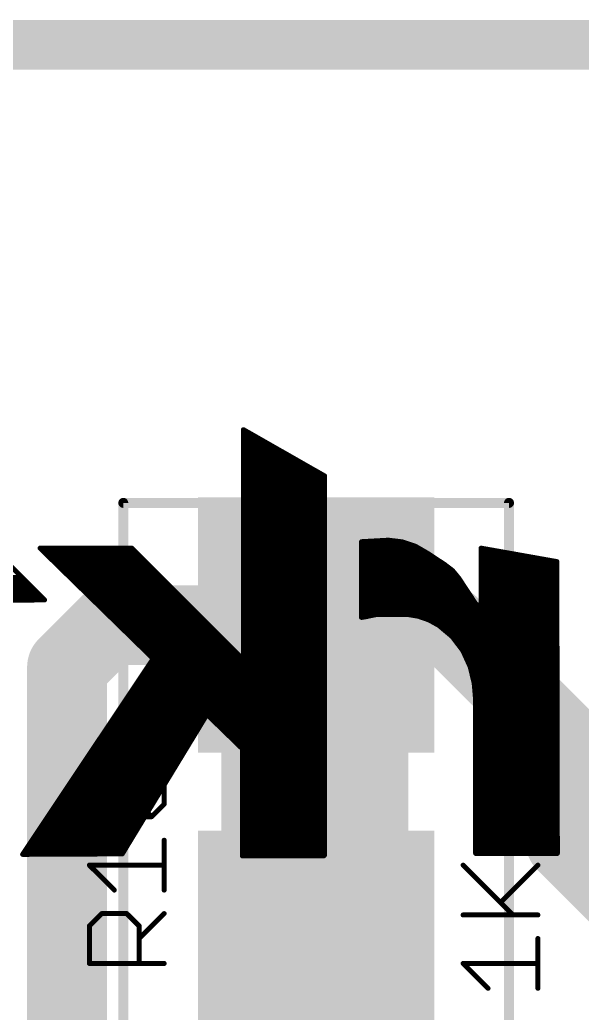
# Model space of a CAD drawing. Extents: x -19 to 88, y -11 to 23.
# Drawn here: x 12.46 to 15.33, y 17.92 to 22.99 of the extents above; entities that cross this region are included whole.
import ezdxf

# ---------------------------------------------------------------- set-up
doc = ezdxf.new("R2010")
doc.units = 0
for name, color, linetype in [('1', 12, 'CONTINUOUS'), ('16', 132, 'CONTINUOUS'), ('20', 53, 'CONTINUOUS'), ('21', 53, 'CONTINUOUS'), ('22', 53, 'CONTINUOUS'), ('23', 53, 'CONTINUOUS'), ('25', 253, 'CONTINUOUS'), ('27', 253, 'CONTINUOUS'), ('29', 253, 'CONTINUOUS'), ('31', 253, 'CONTINUOUS'), ('35', 253, 'CONTINUOUS'), ('39', 12, 'CONTINUOUS'), ('51', 53, 'CONTINUOUS')]:
    doc.layers.add(name, color=color, linetype=linetype)

# ---------------------------------------------------------------- blocks, each defined once
blk = doc.blocks.new('RECT')
blk.add_solid([(-0.5, -0.5), (0.5, -0.5), (-0.5, 0.5), (0.5, 0.5)])

msp = doc.modelspace()

# ---------------------------------------------------------------- linework, layer by layer
at = {"layer": '1'}
for points, const_width in [([(0, 22.86), (43.18, 22.86)], 0.254), ([(12.915, 19.9), (12.7, 19.685)], 0.4064), ([(13.97, 19.9), (12.915, 19.9)], 0.4064), ([(13.97, 19.9), (14.644, 19.9)], 0.4064), ([(14.644, 19.9), (15.24, 19.304)], 0.4064), ([(12.7, 16.51), (12.7, 19.685)], 0.4064), ([(15.24, 19.304), (15.24, 18.796)], 0.4064), ([(15.24, 18.796), (15.836, 18.2)], 0.4064), ([(13.97, 18.2), (13.97, 17.145)], 0.4064)]:
    msp.add_lwpolyline(points, dxfattribs=dict(at, const_width=const_width))
at = {"layer": '1', "const_width": 0.2032}
for points in [[(12.915, 20.0016, 1), (12.915, 19.7984)], [(12.9868, 19.8282, 1), (12.8432, 19.9718)], [(13.97, 20.0016, 1), (13.97, 19.7984)], [(13.97, 19.7984, 1), (13.97, 20.0016)], [(14.7158, 19.9718, 1), (14.5722, 19.8282)], [(14.644, 19.7984, 1), (14.644, 20.0016)], [(12.8016, 19.685, 1), (12.5984, 19.685)], [(12.6282, 19.7568, 1), (12.7718, 19.6132)], [(15.3416, 19.304, 1), (15.1384, 19.304)], [(15.1682, 19.2322, 1), (15.3118, 19.3758)], [(15.3118, 18.8678, 1), (15.1682, 18.7242)], [(15.1384, 18.796, 1), (15.3416, 18.796)], [(14.0716, 18.2, 1), (13.8684, 18.2)]]:
    msp.add_lwpolyline(points, format="xyb", dxfattribs=at)
at = {"layer": '16', "const_width": 0.254}
msp.add_lwpolyline([(0, 22.86), (43.18, 22.86)], dxfattribs=at)
at = {"layer": '20', "const_width": 0.2032}
msp.add_lwpolyline([(43.18, 22.86), (0, 22.86)], dxfattribs=at)
at = {"layer": '22', "const_width": 0.0254}
for points in [[(14.0132, 20.6604), (13.5992, 20.8966)], [(13.5992, 20.8966), (13.5992, 19.7231)], [(13.5992, 20.8788), (13.6304, 20.8788)], [(13.5992, 20.8534), (13.6749, 20.8534)], [(13.5992, 20.828), (13.7194, 20.828)], [(13.5992, 20.8026), (13.764, 20.8026)], [(13.5992, 20.7772), (13.8085, 20.7772)], [(13.5992, 20.7518), (13.853, 20.7518)], [(13.5992, 20.7264), (13.8975, 20.7264)], [(13.5992, 20.701), (13.942, 20.701)], [(13.5992, 20.6756), (13.9866, 20.6756)], [(14.0132, 18.7274), (14.0132, 20.6604)], [(13.5992, 20.6502), (14.0132, 20.6502)], [(13.5992, 20.6248), (14.0132, 20.6248)], [(13.5992, 20.5994), (14.0132, 20.5994)], [(13.5992, 20.574), (14.0132, 20.574)], [(13.5992, 20.5486), (14.0132, 20.5486)], [(13.5992, 20.5232), (14.0132, 20.5232)], [(13.5992, 20.4978), (14.0132, 20.4978)], [(13.5992, 20.4724), (14.0132, 20.4724)], [(13.5992, 20.447), (14.0132, 20.447)], [(13.5992, 20.4216), (14.0132, 20.4216)], [(13.5992, 20.3962), (14.0132, 20.3962)], [(13.5992, 20.3708), (14.0132, 20.3708)], [(13.5992, 20.3454), (14.0132, 20.3454)], [(13.5992, 20.32), (14.0132, 20.32)], [(14.3383, 20.3327), (14.2011, 20.3251)], [(14.2011, 20.3251), (14.2011, 19.939)], [(14.2011, 20.32), (14.4212, 20.32)], [(14.4084, 20.3243), (14.3383, 20.3327)], [(14.4753, 20.302), (14.4084, 20.3243)], [(12.5857, 20.0279), (12.319, 20.2946)], [(13.0302, 20.2921), (12.5628, 20.2921)], [(12.5628, 20.2921), (13.1394, 19.7282)], [(12.5862, 20.2692), (13.0531, 20.2692)], [(13.5992, 19.7231), (13.0302, 20.2921)], [(13.5992, 20.2946), (14.0132, 20.2946)], [(13.5992, 20.2692), (14.0132, 20.2692)], [(14.2011, 20.2946), (14.4881, 20.2946)], [(14.2011, 20.2692), (14.5321, 20.2692)], [(14.5364, 20.2667), (14.4753, 20.302)], [(14.6253, 20.2082), (14.5364, 20.2667)], [(15.1968, 20.2235), (14.8107, 20.2921)], [(14.8107, 20.2921), (14.8107, 20.005)], [(14.8107, 20.2692), (14.9396, 20.2692)], [(12.6122, 20.2438), (13.0785, 20.2438)], [(12.6382, 20.2184), (13.1039, 20.2184)], [(13.5992, 20.2438), (14.0132, 20.2438)], [(13.5992, 20.2184), (14.0132, 20.2184)], [(14.2011, 20.2438), (14.5712, 20.2438)], [(14.2011, 20.2184), (14.6098, 20.2184)], [(14.6648, 20.178), (14.6253, 20.2082)], [(14.8107, 20.2438), (15.0825, 20.2438)], [(14.8107, 20.2184), (15.1968, 20.2184)], [(15.1994, 18.735), (15.1968, 20.2235)], [(12.6641, 20.193), (13.1293, 20.193)], [(12.6901, 20.1676), (13.1547, 20.1676)], [(13.5992, 20.193), (14.0132, 20.193)], [(13.5992, 20.1676), (14.0132, 20.1676)], [(14.2011, 20.193), (14.6452, 20.193)], [(14.2011, 20.1676), (14.6733, 20.1676)], [(14.6964, 20.1397), (14.6648, 20.178)], [(14.8107, 20.193), (15.1969, 20.193)], [(14.8107, 20.1676), (15.1969, 20.1676)], [(11.4706, 20.1422), (12.4714, 20.1422)], [(11.4706, 20.1168), (12.4968, 20.1168)], [(12.7161, 20.1422), (13.1801, 20.1422)], [(12.742, 20.1168), (13.2055, 20.1168)], [(13.5992, 20.1422), (14.0132, 20.1422)], [(13.5992, 20.1168), (14.0132, 20.1168)], [(14.2011, 20.1422), (14.6943, 20.1422)], [(14.2011, 20.1168), (14.7115, 20.1168)], [(14.765, 20.0355), (14.6964, 20.1397)], [(14.8107, 20.1422), (15.1969, 20.1422)], [(14.8107, 20.1168), (15.197, 20.1168)], [(11.4706, 20.0914), (12.5222, 20.0914)], [(11.4706, 20.066), (12.5476, 20.066)], [(12.768, 20.0914), (13.2309, 20.0914)], [(12.794, 20.066), (13.2563, 20.066)], [(13.5992, 20.0914), (14.0132, 20.0914)], [(13.5992, 20.066), (14.0132, 20.066)], [(14.2011, 20.0914), (14.7282, 20.0914)], [(14.2011, 20.066), (14.7449, 20.066)], [(14.8107, 20.0914), (15.197, 20.0914)], [(14.8107, 20.066), (15.1971, 20.066)], [(11.4706, 20.0406), (12.573, 20.0406)], [(12.1869, 20.0254), (12.5857, 20.0279)], [(12.82, 20.0406), (13.2817, 20.0406)], [(12.8459, 20.0152), (13.3071, 20.0152)], [(13.5992, 20.0406), (14.0132, 20.0406)], [(13.5992, 20.0152), (14.0132, 20.0152)], [(14.2011, 20.0406), (14.7616, 20.0406)], [(14.2011, 20.0152), (14.7785, 20.0152)], [(14.7853, 20.005), (14.765, 20.0355)], [(14.8006, 20), (14.7853, 20.005)], [(14.8107, 20.005), (14.8006, 20)], [(14.8107, 20.0406), (15.1971, 20.0406)], [(14.8107, 20.0152), (15.1972, 20.0152)], [(12.8719, 19.9898), (13.3325, 19.9898)], [(12.8979, 19.9644), (13.3579, 19.9644)], [(13.5992, 19.9898), (14.0132, 19.9898)], [(13.5992, 19.9644), (14.0132, 19.9644)], [(14.2011, 19.9898), (15.1972, 19.9898)], [(14.2011, 19.9644), (15.1973, 19.9644)], [(14.2189, 19.9415), (14.2799, 19.9542)], [(14.2799, 19.9542), (14.4348, 19.9542)], [(14.4348, 19.9542), (14.491, 19.9447)], [(12.9238, 19.939), (13.3833, 19.939)], [(12.9498, 19.9136), (13.4087, 19.9136)], [(13.5992, 19.939), (14.0132, 19.939)], [(13.5992, 19.9136), (14.0132, 19.9136)], [(14.2011, 19.939), (14.2037, 19.939)], [(14.2011, 19.939), (14.2037, 19.939)], [(14.2037, 19.939), (14.2189, 19.9415)], [(14.491, 19.9447), (14.5449, 19.9259)], [(14.5073, 19.939), (15.1973, 19.939)], [(14.5449, 19.9259), (14.5948, 19.8984)], [(14.5672, 19.9136), (15.1973, 19.9136)], [(12.9758, 19.8882), (13.4341, 19.8882)], [(13.0018, 19.8628), (13.4595, 19.8628)], [(13.5992, 19.8882), (14.0132, 19.8882)], [(13.5992, 19.8628), (14.0132, 19.8628)], [(14.5948, 19.8984), (14.6635, 19.8407)], [(14.6069, 19.8882), (15.1974, 19.8882)], [(14.6372, 19.8628), (15.1974, 19.8628)], [(13.0277, 19.8374), (13.4849, 19.8374)], [(13.0537, 19.812), (13.5103, 19.812)], [(13.5992, 19.8374), (14.0132, 19.8374)], [(13.5992, 19.812), (14.0132, 19.812)], [(14.6635, 19.8407), (14.7178, 19.7692)], [(14.666, 19.8374), (15.1975, 19.8374)], [(14.6853, 19.812), (15.1975, 19.812)], [(13.0797, 19.7866), (13.5357, 19.7866)], [(13.1057, 19.7612), (13.5611, 19.7612)], [(13.5992, 19.7866), (14.0132, 19.7866)], [(13.5992, 19.7612), (14.0132, 19.7612)], [(14.7045, 19.7866), (15.1976, 19.7866)], [(14.7178, 19.7692), (14.7549, 19.6875)], [(14.7214, 19.7612), (15.1976, 19.7612)], [(13.1394, 19.7282), (12.4739, 18.73)], [(13.1275, 19.7104), (14.0132, 19.7104)], [(13.1316, 19.7358), (13.5865, 19.7358)], [(13.5992, 19.7358), (14.0132, 19.7358)], [(14.7329, 19.7358), (15.1977, 19.7358)], [(14.7445, 19.7104), (15.1977, 19.7104)], [(13.0937, 19.6596), (14.0132, 19.6596)], [(13.1106, 19.685), (14.0132, 19.685)], [(14.7549, 19.6875), (14.7754, 19.6035)], [(14.7555, 19.685), (15.1977, 19.685)], [(14.7617, 19.6596), (15.1978, 19.6596)], [(13.0598, 19.6088), (14.0132, 19.6088)], [(13.0767, 19.6342), (14.0132, 19.6342)], [(14.7679, 19.6342), (15.1978, 19.6342)], [(14.7741, 19.6088), (15.1979, 19.6088)], [(14.7754, 19.6035), (14.7828, 19.5174)], [(13.0259, 19.558), (14.0132, 19.558)], [(13.0429, 19.5834), (14.0132, 19.5834)], [(14.7771, 19.5834), (15.1979, 19.5834)], [(14.7793, 19.558), (15.198, 19.558)], [(12.9921, 19.5072), (14.0132, 19.5072)], [(13.009, 19.5326), (14.0132, 19.5326)], [(14.7815, 19.5326), (15.198, 19.5326)], [(14.7828, 19.5174), (14.7828, 18.735)], [(14.7828, 19.5072), (15.1981, 19.5072)], [(12.9582, 19.4564), (14.0132, 19.4564)], [(12.9751, 19.4818), (14.0132, 19.4818)], [(14.7828, 19.4818), (15.1981, 19.4818)], [(14.7828, 19.4564), (15.1981, 19.4564)], [(12.9243, 19.4056), (13.3902, 19.4056)], [(12.9413, 19.431), (13.4056, 19.431)], [(12.9819, 18.7325), (13.4087, 19.4361)], [(13.4087, 19.4361), (13.4137, 19.4437)], [(13.4137, 19.4437), (13.5941, 19.2684)], [(13.4268, 19.431), (14.0132, 19.431)], [(13.4529, 19.4056), (14.0132, 19.4056)], [(14.7828, 19.431), (15.1982, 19.431)], [(14.7828, 19.4056), (15.1982, 19.4056)], [(12.8905, 19.3548), (13.3594, 19.3548)], [(12.9074, 19.3802), (13.3748, 19.3802)], [(13.479, 19.3802), (14.0132, 19.3802)], [(13.5052, 19.3548), (14.0132, 19.3548)], [(14.7828, 19.3802), (15.1983, 19.3802)], [(14.7828, 19.3548), (15.1983, 19.3548)], [(12.8566, 19.304), (13.3286, 19.304)], [(12.8735, 19.3294), (13.344, 19.3294)], [(13.5313, 19.3294), (14.0132, 19.3294)], [(13.5575, 19.304), (14.0132, 19.304)], [(14.7828, 19.3294), (15.1984, 19.3294)], [(14.7828, 19.304), (15.1984, 19.304)], [(12.8227, 19.2532), (13.2978, 19.2532)], [(12.8397, 19.2786), (13.3132, 19.2786)], [(13.5836, 19.2786), (14.0132, 19.2786)], [(13.5941, 19.2684), (13.5941, 18.7223)], [(13.5941, 19.2532), (14.0132, 19.2532)], [(14.7828, 19.2786), (15.1985, 19.2786)], [(14.7828, 19.2532), (15.1985, 19.2532)], [(12.7889, 19.2024), (13.2669, 19.2024)], [(12.8058, 19.2278), (13.2823, 19.2278)], [(13.5941, 19.2278), (14.0132, 19.2278)], [(13.5941, 19.2024), (14.0132, 19.2024)], [(14.7828, 19.2278), (15.1985, 19.2278)], [(14.7828, 19.2024), (15.1986, 19.2024)], [(12.755, 19.1516), (13.2361, 19.1516)], [(12.7719, 19.177), (13.2515, 19.177)], [(13.5941, 19.177), (14.0132, 19.177)], [(13.5941, 19.1516), (14.0132, 19.1516)], [(14.7828, 19.177), (15.1986, 19.177)], [(14.7828, 19.1516), (15.1987, 19.1516)], [(12.7211, 19.1008), (13.2053, 19.1008)], [(12.738, 19.1262), (13.2207, 19.1262)], [(13.5941, 19.1262), (14.0132, 19.1262)], [(13.5941, 19.1008), (14.0132, 19.1008)], [(14.7828, 19.1262), (15.1987, 19.1262)], [(14.7828, 19.1008), (15.1988, 19.1008)], [(12.6872, 19.05), (13.1745, 19.05)], [(12.7042, 19.0754), (13.1899, 19.0754)], [(13.5941, 19.0754), (14.0132, 19.0754)], [(13.5941, 19.05), (14.0132, 19.05)], [(14.7828, 19.0754), (15.1988, 19.0754)], [(14.7828, 19.05), (15.1989, 19.05)], [(12.6534, 18.9992), (13.1437, 18.9992)], [(12.6703, 19.0246), (13.1591, 19.0246)], [(13.5941, 19.0246), (14.0132, 19.0246)], [(13.5941, 18.9992), (14.0132, 18.9992)], [(14.7828, 19.0246), (15.1989, 19.0246)], [(14.7828, 18.9992), (15.1989, 18.9992)], [(12.6195, 18.9484), (13.1129, 18.9484)], [(12.6364, 18.9738), (13.1283, 18.9738)], [(13.5941, 18.9738), (14.0132, 18.9738)], [(13.5941, 18.9484), (14.0132, 18.9484)], [(14.7828, 18.9738), (15.199, 18.9738)], [(14.7828, 18.9484), (15.199, 18.9484)], [(12.5856, 18.8976), (13.082, 18.8976)], [(12.6026, 18.923), (13.0975, 18.923)], [(13.5941, 18.923), (14.0132, 18.923)], [(13.5941, 18.8976), (14.0132, 18.8976)], [(14.7828, 18.923), (15.1991, 18.923)], [(14.7828, 18.8976), (15.1991, 18.8976)], [(12.5518, 18.8468), (13.0512, 18.8468)], [(12.5687, 18.8722), (13.0666, 18.8722)], [(13.5941, 18.8722), (14.0132, 18.8722)], [(13.5941, 18.8468), (14.0132, 18.8468)], [(14.7828, 18.8722), (15.1992, 18.8722)], [(14.7828, 18.8468), (15.1992, 18.8468)], [(12.5179, 18.796), (13.0204, 18.796)], [(12.5348, 18.8214), (13.0358, 18.8214)], [(13.5941, 18.8214), (14.0132, 18.8214)], [(13.5941, 18.796), (14.0132, 18.796)], [(14.7828, 18.8214), (15.1993, 18.8214)], [(14.7828, 18.796), (15.1993, 18.796)], [(12.484, 18.7452), (12.9896, 18.7452)], [(12.501, 18.7706), (13.005, 18.7706)], [(13.5941, 18.7706), (14.0132, 18.7706)], [(13.5941, 18.7452), (14.0132, 18.7452)], [(14.7828, 18.7706), (15.1993, 18.7706)], [(14.7828, 18.7452), (15.1994, 18.7452)], [(14.7828, 18.735), (15.1994, 18.735)], [(12.4739, 18.73), (12.9819, 18.7325)], [(13.5941, 18.7223), (14.0081, 18.7223)], [(14.0081, 18.7223), (14.0132, 18.7274)]]:
    msp.add_lwpolyline(points, dxfattribs=at)
at = {"layer": '22', "const_width": 0.0127}
for points in [[(13.6023, 20.9021, 1), (13.5961, 20.8911)], [(13.5992, 20.8852, 1), (13.5992, 20.8725)], [(13.6056, 20.8966, 1), (13.5929, 20.8966)], [(13.6304, 20.8725, 1), (13.6304, 20.8852)], [(13.5992, 20.8598, 1), (13.5992, 20.847)], [(13.5992, 20.8344, 1), (13.5992, 20.8216)], [(13.6749, 20.847, 1), (13.6749, 20.8598)], [(13.7194, 20.8216, 1), (13.7194, 20.8344)], [(13.5992, 20.809, 1), (13.5992, 20.7963)], [(13.5992, 20.7836, 1), (13.5992, 20.7708)], [(13.764, 20.7963, 1), (13.764, 20.809)], [(13.8085, 20.7708, 1), (13.8085, 20.7836)], [(13.5992, 20.7582, 1), (13.5992, 20.7454)], [(13.5992, 20.7328, 1), (13.5992, 20.7201)], [(13.853, 20.7454, 1), (13.853, 20.7582)], [(13.8975, 20.7201, 1), (13.8975, 20.7328)], [(13.5992, 20.7074, 1), (13.5992, 20.6946)], [(13.5992, 20.682, 1), (13.5992, 20.6692)], [(13.942, 20.6946, 1), (13.942, 20.7074)], [(13.9866, 20.6692, 1), (13.9866, 20.682)], [(14.0196, 20.6604, 1), (14.0069, 20.6604)], [(13.5992, 20.6566, 1), (13.5992, 20.6439)], [(13.5992, 20.6312, 1), (13.5992, 20.6184)], [(14.0101, 20.6549, 1), (14.0163, 20.6659)], [(14.0132, 20.6439, 1), (14.0132, 20.6566)], [(14.0132, 20.6184, 1), (14.0132, 20.6312)], [(13.5992, 20.6058, 1), (13.5992, 20.593)], [(13.5992, 20.5804, 1), (13.5992, 20.5677)], [(14.0132, 20.593, 1), (14.0132, 20.6058)], [(14.0132, 20.5677, 1), (14.0132, 20.5804)], [(13.5992, 20.555, 1), (13.5992, 20.5422)], [(13.5992, 20.5296, 1), (13.5992, 20.5168)], [(14.0132, 20.5422, 1), (14.0132, 20.555)], [(14.0132, 20.5168, 1), (14.0132, 20.5296)], [(13.5992, 20.5042, 1), (13.5992, 20.4915)], [(13.5992, 20.4788, 1), (13.5992, 20.466)], [(14.0132, 20.4915, 1), (14.0132, 20.5042)], [(14.0132, 20.466, 1), (14.0132, 20.4788)], [(13.5992, 20.4534, 1), (13.5992, 20.4407)], [(13.5992, 20.428, 1), (13.5992, 20.4153)], [(14.0132, 20.4407, 1), (14.0132, 20.4534)], [(14.0132, 20.4153, 1), (14.0132, 20.428)], [(13.5992, 20.4026, 1), (13.5992, 20.3898)], [(13.5992, 20.3772, 1), (13.5992, 20.3645)], [(14.0132, 20.3898, 1), (14.0132, 20.4026)], [(14.0132, 20.3645, 1), (14.0132, 20.3772)], [(13.5992, 20.3518, 1), (13.5992, 20.3391)], [(13.5992, 20.3264, 1), (13.5992, 20.3136)], [(14.0132, 20.3391, 1), (14.0132, 20.3518)], [(14.0132, 20.3136, 1), (14.0132, 20.3264)], [(14.2007, 20.3314, 1), (14.2015, 20.3188)], [(14.2011, 20.3264, 1), (14.2011, 20.3136)], [(14.2074, 20.3251, 1), (14.1948, 20.3251)], [(14.3391, 20.339, 1), (14.3375, 20.3264)], [(14.3387, 20.3264, 1), (14.3379, 20.339)], [(14.4104, 20.3303, 1), (14.4063, 20.3183)], [(14.4076, 20.318, 1), (14.4091, 20.3306)], [(14.4212, 20.3136, 1), (14.4212, 20.3264)], [(12.5628, 20.2985, 1), (12.5628, 20.2858)], [(12.5672, 20.2966, 1), (12.5584, 20.2876)], [(12.5862, 20.2756, 1), (12.5862, 20.2629)], [(13.0347, 20.2966, 1), (13.0257, 20.2876)], [(13.0302, 20.2858, 1), (13.0302, 20.2985)], [(13.0531, 20.2629, 1), (13.0531, 20.2756)], [(13.5992, 20.301, 1), (13.5992, 20.2883)], [(13.5992, 20.2756, 1), (13.5992, 20.2629)], [(14.0132, 20.2883, 1), (14.0132, 20.301)], [(14.0132, 20.2629, 1), (14.0132, 20.2756)], [(14.2011, 20.301, 1), (14.2011, 20.2883)], [(14.2011, 20.2756, 1), (14.2011, 20.2629)], [(14.4785, 20.3075, 1), (14.4721, 20.2965)], [(14.4733, 20.296, 1), (14.4773, 20.308)], [(14.4881, 20.2883, 1), (14.4881, 20.301)], [(14.5399, 20.272, 1), (14.5329, 20.2614)], [(14.5321, 20.2629, 1), (14.5321, 20.2756)], [(14.5332, 20.2612, 1), (14.5396, 20.2722)], [(14.8118, 20.2984, 1), (14.8096, 20.2858)], [(14.8171, 20.2921, 1), (14.8044, 20.2921)], [(14.8107, 20.2756, 1), (14.8107, 20.2629)], [(14.9396, 20.2629, 1), (14.9396, 20.2756)], [(12.6122, 20.2502, 1), (12.6122, 20.2374)], [(12.6382, 20.2248, 1), (12.6382, 20.2121)], [(13.0785, 20.2374, 1), (13.0785, 20.2502)], [(13.1039, 20.2121, 1), (13.1039, 20.2248)], [(13.5992, 20.2502, 1), (13.5992, 20.2374)], [(13.5992, 20.2248, 1), (13.5992, 20.2121)], [(14.0132, 20.2374, 1), (14.0132, 20.2502)], [(14.0132, 20.2121, 1), (14.0132, 20.2248)], [(14.2011, 20.2502, 1), (14.2011, 20.2374)], [(14.2011, 20.2248, 1), (14.2011, 20.2121)], [(14.5712, 20.2374, 1), (14.5712, 20.2502)], [(14.6098, 20.2121, 1), (14.6098, 20.2248)], [(14.6292, 20.2132, 1), (14.6214, 20.2032)], [(14.6218, 20.2029, 1), (14.6288, 20.2135)], [(14.8107, 20.2502, 1), (14.8107, 20.2374)], [(14.8107, 20.2248, 1), (14.8107, 20.2121)], [(15.0825, 20.2374, 1), (15.0825, 20.2502)], [(15.2031, 20.2235, 1), (15.1905, 20.2235)], [(15.1957, 20.2172, 1), (15.1979, 20.2298)], [(15.1968, 20.2121, 1), (15.1968, 20.2248)], [(12.6641, 20.1994, 1), (12.6641, 20.1867)], [(12.6901, 20.174, 1), (12.6901, 20.1612)], [(13.1293, 20.1867, 1), (13.1293, 20.1994)], [(13.1547, 20.1612, 1), (13.1547, 20.174)], [(13.5992, 20.1994, 1), (13.5992, 20.1867)], [(13.5992, 20.174, 1), (13.5992, 20.1612)], [(14.0132, 20.1867, 1), (14.0132, 20.1994)], [(14.0132, 20.1612, 1), (14.0132, 20.174)], [(14.2011, 20.1994, 1), (14.2011, 20.1867)], [(14.2011, 20.174, 1), (14.2011, 20.1612)], [(14.6452, 20.1867, 1), (14.6452, 20.1994)], [(14.6696, 20.182, 1), (14.6599, 20.174)], [(14.6609, 20.173, 1), (14.6686, 20.183)], [(14.6733, 20.1612, 1), (14.6733, 20.174)], [(14.8107, 20.1994, 1), (14.8107, 20.1867)], [(14.8107, 20.174, 1), (14.8107, 20.1612)], [(15.1969, 20.1867, 1), (15.1969, 20.1994)], [(15.1969, 20.1612, 1), (15.1969, 20.174)], [(12.4714, 20.1359, 1), (12.4714, 20.1486)], [(12.4968, 20.1105, 1), (12.4968, 20.1232)], [(12.7161, 20.1486, 1), (12.7161, 20.1359)], [(12.742, 20.1232, 1), (12.742, 20.1105)], [(13.1801, 20.1359, 1), (13.1801, 20.1486)], [(13.2055, 20.1105, 1), (13.2055, 20.1232)], [(13.5992, 20.1486, 1), (13.5992, 20.1359)], [(13.5992, 20.1232, 1), (13.5992, 20.1105)], [(14.0132, 20.1359, 1), (14.0132, 20.1486)], [(14.0132, 20.1105, 1), (14.0132, 20.1232)], [(14.2011, 20.1486, 1), (14.2011, 20.1359)], [(14.2011, 20.1232, 1), (14.2011, 20.1105)], [(14.7017, 20.1432, 1), (14.6911, 20.1362)], [(14.6915, 20.1357, 1), (14.7013, 20.1437)], [(14.6943, 20.1359, 1), (14.6943, 20.1486)], [(14.7115, 20.1105, 1), (14.7115, 20.1232)], [(14.8107, 20.1486, 1), (14.8107, 20.1359)], [(14.8107, 20.1232, 1), (14.8107, 20.1105)], [(15.1969, 20.1359, 1), (15.1969, 20.1486)], [(15.197, 20.1105, 1), (15.197, 20.1232)], [(12.5222, 20.085, 1), (12.5222, 20.0978)], [(12.5476, 20.0597, 1), (12.5476, 20.0724)], [(12.768, 20.0978, 1), (12.768, 20.085)], [(12.794, 20.0724, 1), (12.794, 20.0597)], [(13.2309, 20.085, 1), (13.2309, 20.0978)], [(13.2563, 20.0597, 1), (13.2563, 20.0724)], [(13.5992, 20.0978, 1), (13.5992, 20.085)], [(13.5992, 20.0724, 1), (13.5992, 20.0597)], [(14.0132, 20.085, 1), (14.0132, 20.0978)], [(14.0132, 20.0597, 1), (14.0132, 20.0724)], [(14.2011, 20.0978, 1), (14.2011, 20.085)], [(14.2011, 20.0724, 1), (14.2011, 20.0597)], [(14.7282, 20.085, 1), (14.7282, 20.0978)], [(14.7449, 20.0597, 1), (14.7449, 20.0724)], [(14.8107, 20.0978, 1), (14.8107, 20.085)], [(14.8107, 20.0724, 1), (14.8107, 20.0597)], [(15.197, 20.085, 1), (15.197, 20.0978)], [(15.1971, 20.0597, 1), (15.1971, 20.0724)], [(12.573, 20.0343, 1), (12.573, 20.047)], [(12.5812, 20.0234, 1), (12.5902, 20.0324)], [(12.5857, 20.0216, 1), (12.5857, 20.0342)], [(12.82, 20.047, 1), (12.82, 20.0343)], [(12.8459, 20.0216, 1), (12.8459, 20.0088)], [(13.2817, 20.0343, 1), (13.2817, 20.047)], [(13.3071, 20.0088, 1), (13.3071, 20.0216)], [(13.5992, 20.047, 1), (13.5992, 20.0343)], [(13.5992, 20.0216, 1), (13.5992, 20.0088)], [(14.0132, 20.0343, 1), (14.0132, 20.047)], [(14.0132, 20.0088, 1), (14.0132, 20.0216)], [(14.2011, 20.047, 1), (14.2011, 20.0343)], [(14.2011, 20.0216, 1), (14.2011, 20.0088)], [(14.7703, 20.039, 1), (14.7597, 20.032)], [(14.7597, 20.032, 1), (14.7703, 20.039)], [(14.7616, 20.0343, 1), (14.7616, 20.047)], [(14.7785, 20.0088, 1), (14.7785, 20.0216)], [(14.7873, 20.011, 1), (14.7833, 19.999)], [(14.78, 20.0015, 1), (14.7906, 20.0085)], [(14.8107, 20.047, 1), (14.8107, 20.0343)], [(14.8107, 20.0216, 1), (14.8107, 20.0088)], [(14.8135, 19.9993, 1), (14.8079, 20.0107)], [(15.1971, 20.0343, 1), (15.1971, 20.047)], [(15.1972, 20.0088, 1), (15.1972, 20.0216)], [(12.8719, 19.9962, 1), (12.8719, 19.9835)], [(12.8979, 19.9708, 1), (12.8979, 19.9581)], [(13.3325, 19.9835, 1), (13.3325, 19.9962)], [(13.3579, 19.9581, 1), (13.3579, 19.9708)], [(13.5992, 19.9962, 1), (13.5992, 19.9835)], [(13.5992, 19.9708, 1), (13.5992, 19.9581)], [(14.0132, 19.9835, 1), (14.0132, 19.9962)], [(14.0132, 19.9581, 1), (14.0132, 19.9708)], [(14.2011, 19.9962, 1), (14.2011, 19.9835)], [(14.2011, 19.9708, 1), (14.2011, 19.9581)], [(14.2799, 19.9606, 1), (14.2799, 19.9478)], [(14.2812, 19.948, 1), (14.2786, 19.9604)], [(14.4359, 19.9605, 1), (14.4337, 19.9479)], [(14.4348, 19.9478, 1), (14.4348, 19.9606)], [(14.7978, 20.0057, 1), (14.8034, 19.9943)], [(14.7986, 19.994, 1), (14.8026, 20.006)], [(14.8044, 20.005, 1), (14.8171, 20.005)], [(15.1972, 19.9835, 1), (15.1972, 19.9962)], [(15.1973, 19.9581, 1), (15.1973, 19.9708)], [(12.9238, 19.9454, 1), (12.9238, 19.9326)], [(12.9498, 19.92, 1), (12.9498, 19.9073)], [(13.3833, 19.9326, 1), (13.3833, 19.9454)], [(13.4087, 19.9073, 1), (13.4087, 19.92)], [(13.5992, 19.9454, 1), (13.5992, 19.9326)], [(13.5992, 19.92, 1), (13.5992, 19.9073)], [(14.0132, 19.9326, 1), (14.0132, 19.9454)], [(14.0132, 19.9073, 1), (14.0132, 19.92)], [(14.2011, 19.9454, 1), (14.2011, 19.9326)], [(14.2011, 19.9454, 1), (14.2011, 19.9326)], [(14.1948, 19.939, 1), (14.2074, 19.939)], [(14.2027, 19.9453, 1), (14.2047, 19.9327)], [(14.2037, 19.9326, 1), (14.2037, 19.9454)], [(14.2037, 19.9326, 1), (14.2037, 19.9454)], [(14.2176, 19.9477, 1), (14.2202, 19.9353)], [(14.2199, 19.9352, 1), (14.2179, 19.9478)], [(14.4931, 19.9507, 1), (14.4889, 19.9387)], [(14.49, 19.9384, 1), (14.4921, 19.9509)], [(14.5073, 19.9454, 1), (14.5073, 19.9326)], [(14.5479, 19.9315, 1), (14.5418, 19.9204)], [(14.5428, 19.9199, 1), (14.547, 19.9319)], [(14.5672, 19.92, 1), (14.5672, 19.9073)], [(15.1973, 19.9326, 1), (15.1973, 19.9454)], [(15.1973, 19.9073, 1), (15.1973, 19.92)], [(12.9758, 19.8946, 1), (12.9758, 19.8819)], [(13.0018, 19.8692, 1), (13.0018, 19.8564)], [(13.4341, 19.8819, 1), (13.4341, 19.8946)], [(13.4595, 19.8564, 1), (13.4595, 19.8692)], [(13.5992, 19.8946, 1), (13.5992, 19.8819)], [(13.5992, 19.8692, 1), (13.5992, 19.8564)], [(14.0132, 19.8819, 1), (14.0132, 19.8946)], [(14.0132, 19.8564, 1), (14.0132, 19.8692)], [(14.5989, 19.9033, 1), (14.5907, 19.8935)], [(14.5917, 19.8928, 1), (14.5979, 19.904)], [(14.6069, 19.8946, 1), (14.6069, 19.8819)], [(14.6372, 19.8692, 1), (14.6372, 19.8564)], [(15.1974, 19.8819, 1), (15.1974, 19.8946)], [(15.1974, 19.8564, 1), (15.1974, 19.8692)], [(13.0277, 19.8438, 1), (13.0277, 19.8311)], [(13.0537, 19.8184, 1), (13.0537, 19.8056)], [(13.4849, 19.8311, 1), (13.4849, 19.8438)], [(13.5103, 19.8056, 1), (13.5103, 19.8184)], [(13.5992, 19.8184, 1), (13.5992, 19.8056)], [(13.5992, 19.8438, 1), (13.5992, 19.8311)], [(14.0132, 19.8311, 1), (14.0132, 19.8438)], [(14.0132, 19.8056, 1), (14.0132, 19.8184)], [(14.6686, 19.8445, 1), (14.6584, 19.8368)], [(14.6594, 19.8358, 1), (14.6676, 19.8455)], [(14.666, 19.8438, 1), (14.666, 19.8311)], [(14.6853, 19.8184, 1), (14.6853, 19.8056)], [(15.1975, 19.8311, 1), (15.1975, 19.8438)], [(15.1975, 19.8056, 1), (15.1975, 19.8184)], [(13.0797, 19.793, 1), (13.0797, 19.7802)], [(13.1057, 19.7676, 1), (13.1057, 19.7549)], [(13.5357, 19.7802, 1), (13.5357, 19.793)], [(13.5611, 19.7549, 1), (13.5611, 19.7676)], [(13.5992, 19.793, 1), (13.5992, 19.7802)], [(13.5992, 19.7676, 1), (13.5992, 19.7549)], [(14.0132, 19.7802, 1), (14.0132, 19.793)], [(14.0132, 19.7549, 1), (14.0132, 19.7676)], [(14.7045, 19.793, 1), (14.7045, 19.7802)], [(14.7235, 19.7718, 1), (14.712, 19.7666)], [(14.7127, 19.7653, 1), (14.7228, 19.773)], [(14.7214, 19.7676, 1), (14.7214, 19.7549)], [(15.1976, 19.7802, 1), (15.1976, 19.793)], [(15.1976, 19.7549, 1), (15.1976, 19.7676)], [(13.1275, 19.7168, 1), (13.1275, 19.704)], [(13.1316, 19.7422, 1), (13.1316, 19.7294)], [(13.1447, 19.7247, 1), (13.1341, 19.7317)], [(13.135, 19.7237, 1), (13.1438, 19.7327)], [(13.5865, 19.7294, 1), (13.5865, 19.7422)], [(13.5992, 19.7422, 1), (13.5992, 19.7294)], [(13.5929, 19.7231, 1), (13.6056, 19.7231)], [(13.5947, 19.7186, 1), (13.6037, 19.7276)], [(14.0132, 19.7294, 1), (14.0132, 19.7422)], [(14.0132, 19.704, 1), (14.0132, 19.7168)], [(14.7329, 19.7422, 1), (14.7329, 19.7294)], [(14.7445, 19.7168, 1), (14.7445, 19.704)], [(15.1977, 19.7294, 1), (15.1977, 19.7422)], [(15.1977, 19.704, 1), (15.1977, 19.7168)], [(13.0937, 19.666, 1), (13.0937, 19.6532)], [(13.1106, 19.6914, 1), (13.1106, 19.6787)], [(14.0132, 19.6787, 1), (14.0132, 19.6914)], [(14.0132, 19.6532, 1), (14.0132, 19.666)], [(14.7611, 19.689, 1), (14.7487, 19.686)], [(14.7555, 19.6914, 1), (14.7555, 19.6787)], [(14.7491, 19.6849, 1), (14.7607, 19.6901)], [(14.7617, 19.666, 1), (14.7617, 19.6532)], [(15.1977, 19.6787, 1), (15.1977, 19.6914)], [(15.1978, 19.6532, 1), (15.1978, 19.666)], [(13.0598, 19.6152, 1), (13.0598, 19.6025)], [(13.0767, 19.6406, 1), (13.0767, 19.6278)], [(14.0132, 19.6278, 1), (14.0132, 19.6406)], [(14.0132, 19.6025, 1), (14.0132, 19.6152)], [(14.7679, 19.6406, 1), (14.7679, 19.6278)], [(14.7741, 19.6152, 1), (14.7741, 19.6025)], [(14.7817, 19.6041, 1), (14.769, 19.603)], [(14.7692, 19.602, 1), (14.7815, 19.605)], [(15.1978, 19.6278, 1), (15.1978, 19.6406)], [(15.1979, 19.6025, 1), (15.1979, 19.6152)], [(13.0259, 19.5644, 1), (13.0259, 19.5516)], [(13.0429, 19.5898, 1), (13.0429, 19.577)], [(14.0132, 19.577, 1), (14.0132, 19.5898)], [(14.0132, 19.5516, 1), (14.0132, 19.5644)], [(14.7771, 19.5898, 1), (14.7771, 19.577)], [(14.7793, 19.5644, 1), (14.7793, 19.5516)], [(15.1979, 19.577, 1), (15.1979, 19.5898)], [(15.198, 19.5516, 1), (15.198, 19.5644)], [(12.9921, 19.5136, 1), (12.9921, 19.5008)], [(13.009, 19.539, 1), (13.009, 19.5263)], [(14.0132, 19.5263, 1), (14.0132, 19.539)], [(14.0132, 19.5008, 1), (14.0132, 19.5136)], [(14.7815, 19.539, 1), (14.7815, 19.5263)], [(14.7828, 19.5136, 1), (14.7828, 19.5008)], [(14.7891, 19.5174, 1), (14.7765, 19.5174)], [(14.7765, 19.5169, 1), (14.7891, 19.5179)], [(15.198, 19.5263, 1), (15.198, 19.539)], [(15.1981, 19.5008, 1), (15.1981, 19.5136)], [(12.9582, 19.4628, 1), (12.9582, 19.4501)], [(12.9751, 19.4882, 1), (12.9751, 19.4754)], [(14.0132, 19.4754, 1), (14.0132, 19.4882)], [(14.0132, 19.4501, 1), (14.0132, 19.4628)], [(14.7828, 19.4882, 1), (14.7828, 19.4754)], [(14.7828, 19.4628, 1), (14.7828, 19.4501)], [(15.1981, 19.4754, 1), (15.1981, 19.4882)], [(15.1981, 19.4501, 1), (15.1981, 19.4628)], [(12.9243, 19.412, 1), (12.9243, 19.3992)], [(12.9413, 19.4374, 1), (12.9413, 19.4246)], [(13.3902, 19.3992, 1), (13.3902, 19.412)], [(13.4034, 19.4396, 1), (13.414, 19.4326)], [(13.4141, 19.4328, 1), (13.4033, 19.4394)], [(13.4056, 19.4246, 1), (13.4056, 19.4374)], [(13.4181, 19.4483, 1), (13.4093, 19.4391)], [(13.419, 19.4402, 1), (13.4084, 19.4472)], [(13.4268, 19.4374, 1), (13.4268, 19.4246)], [(13.4529, 19.412, 1), (13.4529, 19.3992)], [(14.0132, 19.4246, 1), (14.0132, 19.4374)], [(14.0132, 19.3992, 1), (14.0132, 19.412)], [(14.7828, 19.4374, 1), (14.7828, 19.4246)], [(14.7828, 19.412, 1), (14.7828, 19.3992)], [(15.1982, 19.4246, 1), (15.1982, 19.4374)], [(15.1982, 19.3992, 1), (15.1982, 19.412)], [(12.8905, 19.3612, 1), (12.8905, 19.3484)], [(12.9074, 19.3866, 1), (12.9074, 19.3739)], [(13.3594, 19.3484, 1), (13.3594, 19.3612)], [(13.3748, 19.3739, 1), (13.3748, 19.3866)], [(13.479, 19.3866, 1), (13.479, 19.3739)], [(13.5052, 19.3612, 1), (13.5052, 19.3484)], [(14.0132, 19.3739, 1), (14.0132, 19.3866)], [(14.0132, 19.3484, 1), (14.0132, 19.3612)], [(14.7828, 19.3866, 1), (14.7828, 19.3739)], [(14.7828, 19.3612, 1), (14.7828, 19.3484)], [(15.1983, 19.3739, 1), (15.1983, 19.3866)], [(15.1983, 19.3484, 1), (15.1983, 19.3612)], [(12.8566, 19.3104, 1), (12.8566, 19.2977)], [(12.8735, 19.3358, 1), (12.8735, 19.323)], [(13.3286, 19.2977, 1), (13.3286, 19.3104)], [(13.344, 19.323, 1), (13.344, 19.3358)], [(13.5313, 19.3358, 1), (13.5313, 19.323)], [(13.5575, 19.3104, 1), (13.5575, 19.2977)], [(14.0132, 19.323, 1), (14.0132, 19.3358)], [(14.0132, 19.2977, 1), (14.0132, 19.3104)], [(14.7828, 19.3358, 1), (14.7828, 19.323)], [(14.7828, 19.3104, 1), (14.7828, 19.2977)], [(15.1984, 19.323, 1), (15.1984, 19.3358)], [(15.1984, 19.2977, 1), (15.1984, 19.3104)], [(12.8227, 19.2596, 1), (12.8227, 19.2468)], [(12.8397, 19.285, 1), (12.8397, 19.2722)], [(13.2978, 19.2468, 1), (13.2978, 19.2596)], [(13.3132, 19.2722, 1), (13.3132, 19.285)], [(13.5836, 19.285, 1), (13.5836, 19.2722)], [(13.6005, 19.2684, 1), (13.5878, 19.2684)], [(13.5941, 19.2596, 1), (13.5941, 19.2468)], [(13.5897, 19.2638, 1), (13.5985, 19.273)], [(14.0132, 19.2722, 1), (14.0132, 19.285)], [(14.0132, 19.2468, 1), (14.0132, 19.2596)], [(14.7828, 19.285, 1), (14.7828, 19.2722)], [(14.7828, 19.2596, 1), (14.7828, 19.2468)], [(15.1985, 19.2722, 1), (15.1985, 19.285)], [(15.1985, 19.2468, 1), (15.1985, 19.2596)], [(12.7889, 19.2088, 1), (12.7889, 19.196)], [(12.8058, 19.2342, 1), (12.8058, 19.2215)], [(13.2669, 19.196, 1), (13.2669, 19.2088)], [(13.2823, 19.2215, 1), (13.2823, 19.2342)], [(13.5941, 19.2342, 1), (13.5941, 19.2215)], [(13.5941, 19.2088, 1), (13.5941, 19.196)], [(14.0132, 19.2215, 1), (14.0132, 19.2342)], [(14.0132, 19.196, 1), (14.0132, 19.2088)], [(14.7828, 19.2342, 1), (14.7828, 19.2215)], [(14.7828, 19.2088, 1), (14.7828, 19.196)], [(15.1985, 19.2215, 1), (15.1985, 19.2342)], [(15.1986, 19.196, 1), (15.1986, 19.2088)], [(12.755, 19.158, 1), (12.755, 19.1453)], [(12.7719, 19.1834, 1), (12.7719, 19.1706)], [(13.2361, 19.1453, 1), (13.2361, 19.158)], [(13.2515, 19.1706, 1), (13.2515, 19.1834)], [(13.5941, 19.1834, 1), (13.5941, 19.1706)], [(13.5941, 19.158, 1), (13.5941, 19.1453)], [(14.0132, 19.1706, 1), (14.0132, 19.1834)], [(14.0132, 19.1453, 1), (14.0132, 19.158)], [(14.7828, 19.1834, 1), (14.7828, 19.1706)], [(14.7828, 19.158, 1), (14.7828, 19.1453)], [(15.1986, 19.1706, 1), (15.1986, 19.1834)], [(15.1987, 19.1453, 1), (15.1987, 19.158)], [(12.7211, 19.1072, 1), (12.7211, 19.0944)], [(12.738, 19.1326, 1), (12.738, 19.1198)], [(13.2053, 19.0944, 1), (13.2053, 19.1072)], [(13.2207, 19.1198, 1), (13.2207, 19.1326)], [(13.5941, 19.1326, 1), (13.5941, 19.1198)], [(13.5941, 19.1072, 1), (13.5941, 19.0944)], [(14.0132, 19.1198, 1), (14.0132, 19.1326)], [(14.0132, 19.0944, 1), (14.0132, 19.1072)], [(14.7828, 19.1326, 1), (14.7828, 19.1198)], [(14.7828, 19.1072, 1), (14.7828, 19.0944)], [(15.1987, 19.1198, 1), (15.1987, 19.1326)], [(15.1988, 19.0944, 1), (15.1988, 19.1072)], [(12.6872, 19.0564, 1), (12.6872, 19.0436)], [(12.7042, 19.0818, 1), (12.7042, 19.0691)], [(13.1745, 19.0436, 1), (13.1745, 19.0564)], [(13.1899, 19.0691, 1), (13.1899, 19.0818)], [(13.5941, 19.0818, 1), (13.5941, 19.0691)], [(13.5941, 19.0564, 1), (13.5941, 19.0436)], [(14.0132, 19.0691, 1), (14.0132, 19.0818)], [(14.0132, 19.0436, 1), (14.0132, 19.0564)], [(14.7828, 19.0818, 1), (14.7828, 19.0691)], [(14.7828, 19.0564, 1), (14.7828, 19.0436)], [(15.1988, 19.0691, 1), (15.1988, 19.0818)], [(15.1989, 19.0436, 1), (15.1989, 19.0564)], [(12.6534, 19.0056, 1), (12.6534, 18.9929)], [(12.6703, 19.031, 1), (12.6703, 19.0182)], [(13.1437, 18.9929, 1), (13.1437, 19.0056)], [(13.1591, 19.0182, 1), (13.1591, 19.031)], [(13.5941, 19.031, 1), (13.5941, 19.0182)], [(13.5941, 19.0056, 1), (13.5941, 18.9929)], [(14.0132, 19.0182, 1), (14.0132, 19.031)], [(14.0132, 18.9929, 1), (14.0132, 19.0056)], [(14.7828, 19.031, 1), (14.7828, 19.0182)], [(14.7828, 19.0056, 1), (14.7828, 18.9929)], [(15.1989, 19.0182, 1), (15.1989, 19.031)], [(15.1989, 18.9929, 1), (15.1989, 19.0056)], [(12.6195, 18.9548, 1), (12.6195, 18.942)], [(12.6364, 18.9802, 1), (12.6364, 18.9674)], [(13.1129, 18.942, 1), (13.1129, 18.9548)], [(13.1283, 18.9674, 1), (13.1283, 18.9802)], [(13.5941, 18.9802, 1), (13.5941, 18.9674)], [(13.5941, 18.9548, 1), (13.5941, 18.942)], [(14.0132, 18.9674, 1), (14.0132, 18.9802)], [(14.0132, 18.942, 1), (14.0132, 18.9548)], [(14.7828, 18.9802, 1), (14.7828, 18.9674)], [(14.7828, 18.9548, 1), (14.7828, 18.942)], [(15.199, 18.9674, 1), (15.199, 18.9802)], [(15.199, 18.942, 1), (15.199, 18.9548)], [(12.5856, 18.904, 1), (12.5856, 18.8912)], [(12.6026, 18.9294, 1), (12.6026, 18.9167)], [(13.082, 18.8912, 1), (13.082, 18.904)], [(13.0975, 18.9167, 1), (13.0975, 18.9294)], [(13.5941, 18.9294, 1), (13.5941, 18.9167)], [(13.5941, 18.904, 1), (13.5941, 18.8912)], [(14.0132, 18.9167, 1), (14.0132, 18.9294)], [(14.0132, 18.8912, 1), (14.0132, 18.904)], [(14.7828, 18.9294, 1), (14.7828, 18.9167)], [(14.7828, 18.904, 1), (14.7828, 18.8912)], [(15.1991, 18.9167, 1), (15.1991, 18.9294)], [(15.1991, 18.8912, 1), (15.1991, 18.904)], [(12.5518, 18.8532, 1), (12.5518, 18.8405)], [(12.5687, 18.8786, 1), (12.5687, 18.8658)], [(13.0512, 18.8405, 1), (13.0512, 18.8532)], [(13.0666, 18.8658, 1), (13.0666, 18.8786)], [(13.5941, 18.8786, 1), (13.5941, 18.8658)], [(13.5941, 18.8532, 1), (13.5941, 18.8405)], [(14.0132, 18.8658, 1), (14.0132, 18.8786)], [(14.0132, 18.8405, 1), (14.0132, 18.8532)], [(14.7828, 18.8786, 1), (14.7828, 18.8658)], [(14.7828, 18.8532, 1), (14.7828, 18.8405)], [(15.1992, 18.8658, 1), (15.1992, 18.8786)], [(15.1992, 18.8405, 1), (15.1992, 18.8532)], [(12.5179, 18.8024, 1), (12.5179, 18.7896)], [(12.5348, 18.8278, 1), (12.5348, 18.815)], [(13.0204, 18.7896, 1), (13.0204, 18.8024)], [(13.0358, 18.815, 1), (13.0358, 18.8278)], [(13.5941, 18.8278, 1), (13.5941, 18.815)], [(13.5941, 18.8024, 1), (13.5941, 18.7896)], [(14.0132, 18.815, 1), (14.0132, 18.8278)], [(14.0132, 18.7896, 1), (14.0132, 18.8024)], [(14.7828, 18.8278, 1), (14.7828, 18.815)], [(14.7828, 18.8024, 1), (14.7828, 18.7896)], [(15.1993, 18.815, 1), (15.1993, 18.8278)], [(15.1993, 18.7896, 1), (15.1993, 18.8024)], [(12.484, 18.7516, 1), (12.484, 18.7388)], [(12.501, 18.777, 1), (12.501, 18.7643)], [(12.9896, 18.7388, 1), (12.9896, 18.7516)], [(13.005, 18.7643, 1), (13.005, 18.777)], [(13.5941, 18.777, 1), (13.5941, 18.7643)], [(13.5941, 18.7516, 1), (13.5941, 18.7388)], [(14.0132, 18.7643, 1), (14.0132, 18.777)], [(14.0132, 18.7388, 1), (14.0132, 18.7516)], [(14.7828, 18.777, 1), (14.7828, 18.7643)], [(14.7828, 18.7516, 1), (14.7828, 18.7388)], [(14.7828, 18.7414, 1), (14.7828, 18.7286)], [(15.1993, 18.7643, 1), (15.1993, 18.777)], [(15.1994, 18.7388, 1), (15.1994, 18.7516)], [(15.1994, 18.7286, 1), (15.1994, 18.7414)], [(12.4686, 18.7335, 1), (12.4792, 18.7265)], [(12.4739, 18.7363, 1), (12.4739, 18.7237)], [(12.9765, 18.7358, 1), (12.9873, 18.7292)], [(12.9819, 18.7262, 1), (12.9819, 18.7388)], [(13.5941, 18.7287, 1), (13.5941, 18.7159)], [(13.5878, 18.7223, 1), (13.6005, 18.7223)], [(14.0036, 18.7268, 1), (14.0126, 18.7178)], [(14.0069, 18.7274, 1), (14.0196, 18.7274)], [(14.0081, 18.7159, 1), (14.0081, 18.7287)], [(14.0177, 18.7229, 1), (14.0087, 18.7319)], [(14.7765, 18.735, 1), (14.7891, 18.735)], [(15.1931, 18.735, 1), (15.2057, 18.735)]]:
    msp.add_lwpolyline(points, format="xyb", dxfattribs=at)
at = {"layer": '23'}
msp.add_point((13.97, 19.05), dxfattribs=at)
at = {"layer": '25', "const_width": 0.0254}
for points in [[(12.814, 19.1128), (12.8775, 19.1763)], [(12.8775, 19.1763), (13.1317, 19.1763)], [(13.1317, 18.9221), (12.8775, 19.1763)], [(13.1317, 19.1763), (13.1953, 19.1128)], [(12.814, 18.9857), (12.814, 19.1128)], [(13.1953, 19.1128), (13.1953, 18.9857)], [(12.8775, 18.9221), (12.814, 18.9857)], [(13.1953, 18.9857), (13.1317, 18.9221)], [(13.1317, 18.9221), (12.8775, 18.9221)], [(13.1953, 18.5479), (13.1953, 18.8021)], [(12.9411, 18.5479), (12.814, 18.675)], [(12.814, 18.675), (13.1953, 18.675)], [(12.814, 18.3644), (12.8775, 18.4279)], [(12.8775, 18.4279), (13.0046, 18.4279)], [(13.0046, 18.4279), (13.0682, 18.3644)], [(13.0682, 18.3008), (13.1953, 18.4279)], [(12.814, 18.1737), (12.814, 18.3644)], [(13.0682, 18.3644), (13.0682, 18.1737)], [(13.1953, 18.1737), (12.814, 18.1737)]]:
    msp.add_lwpolyline(points, dxfattribs=at)
at = {"layer": '25', "const_width": 0.0127}
for points in [[(12.8775, 19.1827, 1), (12.8775, 19.17)], [(12.882, 19.1808, 1), (12.873, 19.1718)], [(12.882, 19.1718, 1), (12.873, 19.1808)], [(13.1362, 19.1808, 1), (13.1273, 19.1718)], [(13.1317, 19.17, 1), (13.1317, 19.1827)], [(12.8203, 19.1128, 1), (12.8076, 19.1128)], [(12.8095, 19.1173, 1), (12.8185, 19.1083)], [(13.2017, 19.1128, 1), (13.189, 19.1128)], [(13.1908, 19.1083, 1), (13.1998, 19.1173)], [(12.8185, 18.9902, 1), (12.8095, 18.9812)], [(12.8076, 18.9857, 1), (12.8203, 18.9857)], [(13.189, 18.9857, 1), (13.2017, 18.9857)], [(13.1998, 18.9812, 1), (13.1908, 18.9902)], [(12.8775, 18.9285, 1), (12.8775, 18.9158)], [(12.873, 18.9176, 1), (12.882, 18.9266)], [(13.1273, 18.9266, 1), (13.1362, 18.9176)], [(13.1273, 18.9176, 1), (13.1362, 18.9266)], [(13.1317, 18.9158, 1), (13.1317, 18.9285)], [(13.2017, 18.8021, 1), (13.189, 18.8021)], [(12.8185, 18.6795, 1), (12.8095, 18.6705)], [(12.814, 18.6814, 1), (12.814, 18.6687)], [(13.1953, 18.6687, 1), (13.1953, 18.6814)], [(12.9366, 18.5434, 1), (12.9456, 18.5524)], [(13.189, 18.5479, 1), (13.2017, 18.5479)], [(12.8775, 18.4343, 1), (12.8775, 18.4216)], [(12.882, 18.4234, 1), (12.873, 18.4324)], [(13.0091, 18.4324, 1), (13.0001, 18.4234)], [(13.0046, 18.4216, 1), (13.0046, 18.4343)], [(13.1998, 18.4234, 1), (13.1908, 18.4324)], [(12.8203, 18.3644, 1), (12.8076, 18.3644)], [(12.8095, 18.3689, 1), (12.8185, 18.3599)], [(13.0745, 18.3644, 1), (13.0618, 18.3644)], [(13.0637, 18.3599, 1), (13.0727, 18.3689)], [(13.0637, 18.3053, 1), (13.0727, 18.2963)], [(12.814, 18.1801, 1), (12.814, 18.1673)], [(12.8076, 18.1737, 1), (12.8203, 18.1737)], [(13.0618, 18.1737, 1), (13.0745, 18.1737)], [(13.1953, 18.1673, 1), (13.1953, 18.1801)]]:
    msp.add_lwpolyline(points, format="xyb", dxfattribs=at)
at = {"layer": '27', "const_width": 0.0254}
for points in [[(14.9732, 18.4209), (14.719, 18.6751)], [(14.9096, 18.4845), (15.1003, 18.6751)], [(14.719, 18.4209), (15.1003, 18.4209)], [(15.1003, 18.0467), (15.1003, 18.3009)], [(14.8461, 18.0467), (14.719, 18.1738)], [(14.719, 18.1738), (15.1003, 18.1738)]]:
    msp.add_lwpolyline(points, dxfattribs=at)
at = {"layer": '27', "const_width": 0.0127}
for points in [[(14.7235, 18.6796, 1), (14.7145, 18.6706)], [(15.1048, 18.6706, 1), (15.0958, 18.6796)], [(14.9051, 18.4889, 1), (14.9141, 18.48)], [(14.719, 18.4273, 1), (14.719, 18.4146)], [(14.9687, 18.4164, 1), (14.9777, 18.4254)], [(15.1003, 18.4146, 1), (15.1003, 18.4273)], [(15.1067, 18.3009, 1), (15.094, 18.3009)], [(14.719, 18.1802, 1), (14.719, 18.1675)], [(14.7235, 18.1783, 1), (14.7145, 18.1693)], [(15.1003, 18.1675, 1), (15.1003, 18.1802)], [(14.8416, 18.0422, 1), (14.8506, 18.0512)], [(15.094, 18.0467, 1), (15.1067, 18.0467)]]:
    msp.add_lwpolyline(points, format="xyb", dxfattribs=at)
at = {"layer": '39', "const_width": 0.0508}
for points in [[(12.987, 17.577), (12.987, 20.523)], [(12.987, 20.523), (14.953, 20.523)], [(14.953, 20.523), (14.953, 17.577)]]:
    msp.add_lwpolyline(points, dxfattribs=at)
at = {"layer": '39', "const_width": 0.0254}
for points in [[(12.9997, 20.523, 1), (12.9743, 20.523)], [(12.987, 20.5357, 1), (12.987, 20.5103)], [(14.9657, 20.523, 1), (14.9403, 20.523)], [(14.953, 20.5103, 1), (14.953, 20.5357)]]:
    msp.add_lwpolyline(points, format="xyb", dxfattribs=at)
at = {"layer": '51', "const_width": 0.1016}
for points in [[(13.538, 18.694), (13.538, 19.406)], [(14.389, 18.694), (14.389, 19.406)]]:
    msp.add_lwpolyline(points, dxfattribs=at)
at = {"layer": '51', "const_width": 0.0508}
for points in [[(13.5634, 19.406, 1), (13.5126, 19.406)], [(14.4144, 19.406, 1), (14.3636, 19.406)], [(13.5126, 18.694, 1), (13.5634, 18.694)], [(14.3636, 18.694, 1), (14.4144, 18.694)]]:
    msp.add_lwpolyline(points, format="xyb", dxfattribs=at)

# ---------------------------------------------------------------- block references
at = {"layer": '1', "xscale": 1.1, "rotation": 90}
for p in [(13.97, 19.9), (13.97, 18.2)]:
    msp.add_blockref('RECT', p, dxfattribs=at)
at = {"layer": '21', "xscale": 0.4572, "yscale": 0.762, "rotation": 90}
msp.add_blockref('RECT', (13.97, 19.05), dxfattribs=at)
at = {"layer": '29', "xscale": 1.3032, "yscale": 1.2032, "rotation": 90}
for p in [(13.97, 19.9), (13.97, 18.2)]:
    msp.add_blockref('RECT', p, dxfattribs=at)
at = {"layer": '31', "xscale": 1.1, "rotation": 90}
for p in [(13.97, 19.9), (13.97, 18.2)]:
    msp.add_blockref('RECT', p, dxfattribs=at)
at = {"layer": '35', "xscale": 0.3998, "yscale": 0.6, "rotation": 90}
msp.add_blockref('RECT', (13.97, 19.05), dxfattribs=at)
at = {"layer": '51', "xscale": 0.5001, "yscale": 0.95, "rotation": 90}
for p in [(13.9649, 19.6303), (13.9649, 18.4619)]:
    msp.add_blockref('RECT', p, dxfattribs=at)

doc.saveas('drawing.dxf')
